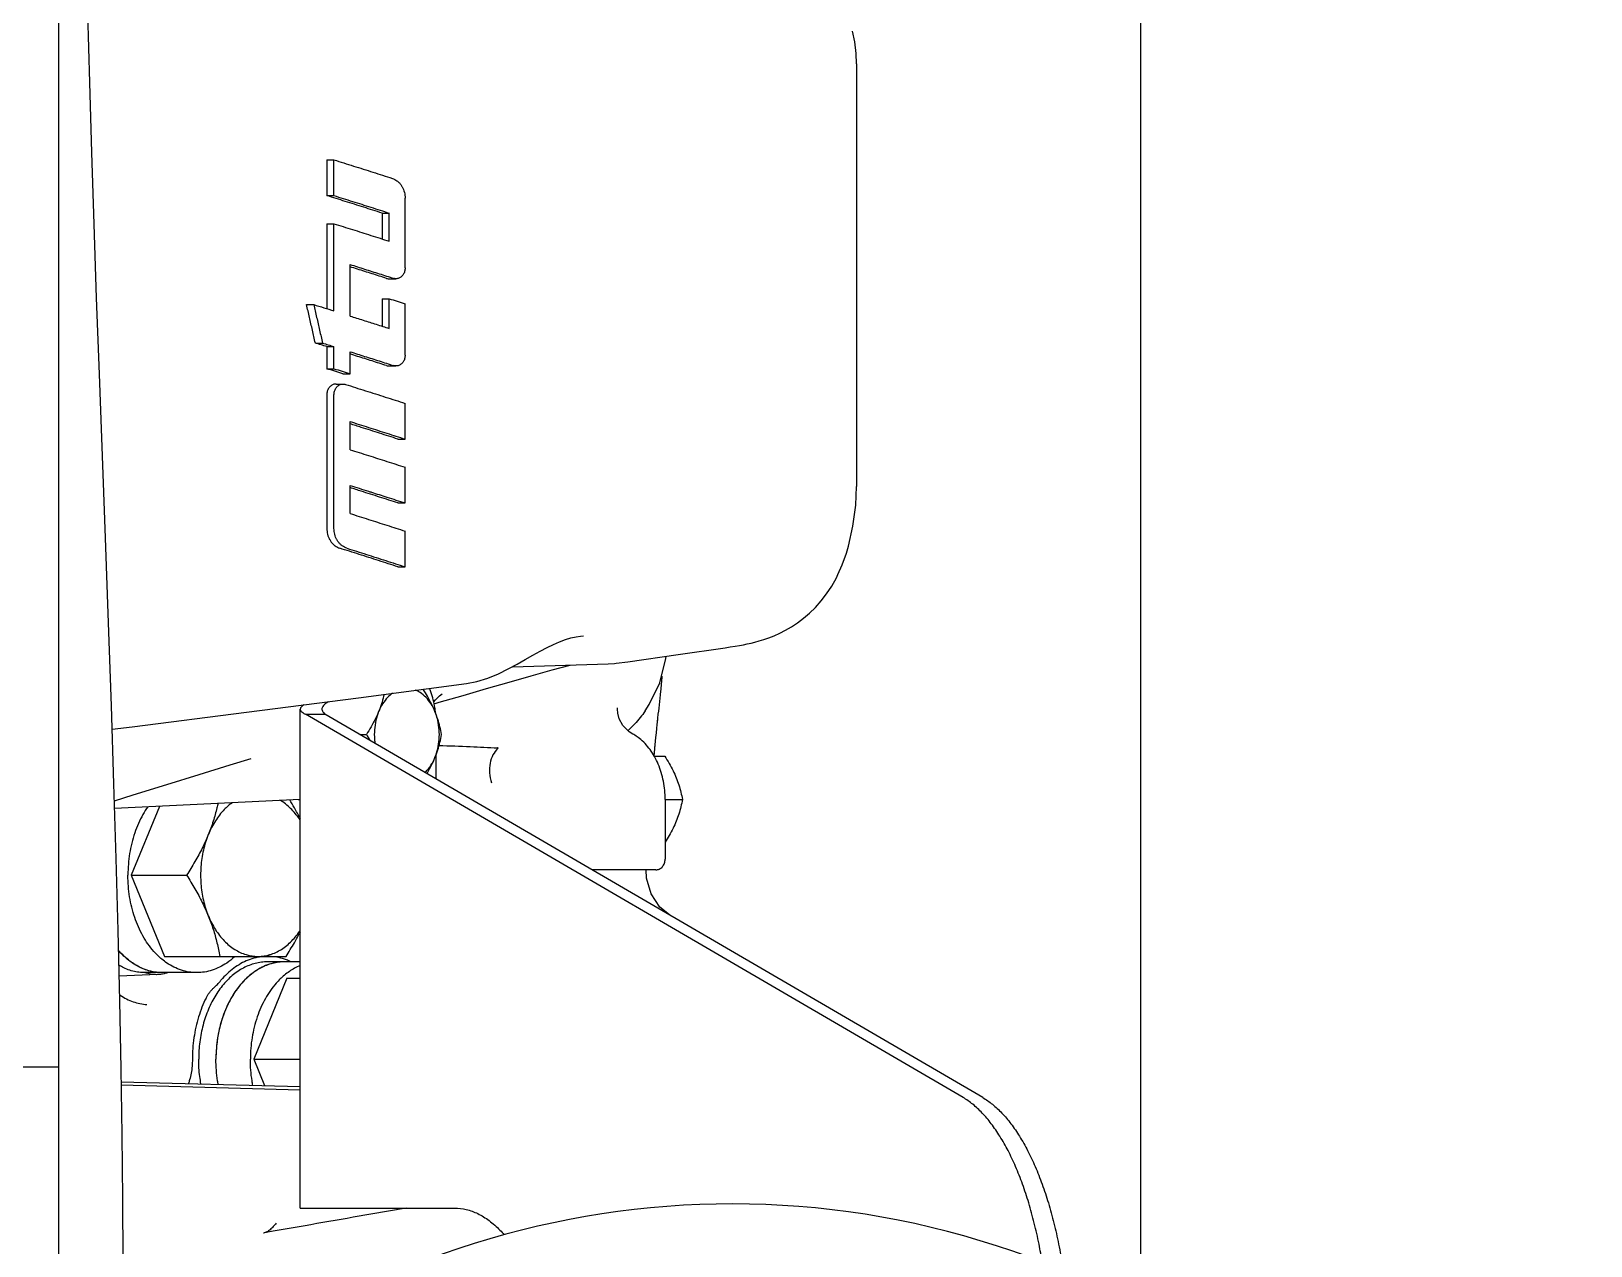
# Model space of a CAD drawing. Header units: millimetres. Extents: x 156850 to 204135, y 56350 to 74150.
# Drawn here: x 175345 to 175633.2, y 61649 to 61873.5 of the extents above; entities that cross this region are included whole.
import ezdxf

# ---------------------------------------------------------------- set-up
doc = ezdxf.new("R2010")
doc.units = ezdxf.units.MM
doc.header["$LTSCALE"] = 150
doc.layers.add('-----33 Equipment', color=5, linetype='Continuous')

# ---------------------------------------------------------------- blocks, each defined once
blk = doc.blocks.new('X-2F-PLAN$0$filter_oben')
at = {"color": 0, "linetype": 'Continuous'}
blk.add_arc((1942.259052302756, 5451.307674135412), 158.75, 128.1866556739014, 51.81334432609857, dxfattribs=at)
blk = doc.blocks.new('X-2F-PLAN$0$AUDIT_I_260115101451-0')
at = {"color": 0}
for points in [[(-878.1299291140003, -863.2902744368994), (-847.8848910134002, -862.1754918155993), (-833.7749161733009, -861.6693815734989), (-820.1762352800006, -861.2036523743982), (-806.959031327001, -860.7765323102985), (-793.9973285347005, -860.3897065511983), (-781.1739829562011, -860.0470759035989), (-768.4912265724006, -859.7524871340993), (-756.0302396871011, -859.5105970123996), (-743.8770122492006, -859.3248928578987), (-732.136751112901, -859.1960017946994), (-720.9270873540008, -859.1224104794992), (-710.5, -859.0999999999995)], [(-1018.000000000001, -866.5897009873461), (-1011.689883714701, -866.5752592167983), (-1000.291104169601, -866.4988445966001), (-988.477373604901, -866.3691159582986), (-976.2730668965005, -866.1832673273993), (-963.6934844363013, -865.9384508479989), (-950.7408859257011, -865.635391778399), (-937.4167626145008, -865.2785583646992), (-923.6300084015002, -864.8657478803989), (-909.1755764569007, -864.3934354864987), (-893.8839067220006, -863.8623287801993), (-878.1299291140003, -863.2902744368994)]]:
    blk.add_lwpolyline(points, dxfattribs=at)
blk = doc.blocks.new('X-2F-PLAN$0$A$C73FA2420')
at = {"color": 0, "linetype": 'Continuous'}
for p, q in [((1944.865512159653, 269.9340231930255), (1944.558842220111, 277.0448784004548)), ((1977.252179045114, 243.5682314789155), (1975.539658265887, 277.8751961803064)), ((1924.473142178729, 276.6488452963531), (1923.592823976418, 243.5682314789155)), ((1925.063578722649, 276.6578365340829), (1924.183021739358, 243.5682314789155)), ((1963.233949000714, 274.7987177537289), (1948.233949000714, 268.6749933966785)), ((1975.952415311476, 269.6064256249811), (1963.233949000714, 274.7987177537289)), ((1963.233949000714, 274.7987177537289), (1963.233949000714, 264.5737740658224)), ((1945.233949000714, 262.6926903959829), (1945.233949000714, 272.2386319420184)), ((1948.233949000714, 268.6749933966785), (1948.233949000714, 246.2026009950205)), ((1929.233949000714, 252.1713007556973), (1924.358999067103, 250.1811107792309)), ((1929.233949000714, 252.1713007556973), (1929.233949000714, 243.5682314789155)), ((1944.233949000714, 246.0475763988215), (1929.233949000714, 252.1713007556973)), ((1947.233949000714, 243.5682314789155), (1947.233949000714, 249.6112149439869)), ((1944.233949000714, 246.0475763988215), (1944.233949000714, 243.5682314789155)), ((1901.733949000714, 243.5682314789155), (1993.932282350841, 243.5682314789155)), ((1901.733949000714, 243.568181434297), (1901.733949000714, 215.0321330773295)), ((1922.15702221985, 121.062639744021), (1993.009274905897, 242.6313093493227)), ((1993.009274905897, 242.6313093493227), (1993.009274905897, 239.0060782011133)), ((2068.692932849284, 242.4056886315811), (2068.692932849284, 241.0789493003977)), ((2061.582421072642, 240.7819498826284), (2061.582421072642, 239.4556835659896)), ((1922.15702221985, 117.4374085958116), (1993.009274905897, 239.0060782011133)), ((2052.007505656919, 238.6604667876964), (2027.329798956867, 238.6604667876964)), ((2027.329798956867, 237.3348075263784), (2052.007505656919, 237.3348075263784)), ((2054.007505656919, 236.9635183076025), (2054.007505656919, 235.6383356244187)), ((2056.83395640261, 238.6604667876964), (2056.83395640261, 237.3348075263784)), ((2060.913956402568, 238.6604667876964), (2056.83395640261, 238.6604667876964)), ((2056.83395640261, 237.3348075263784), (2060.913956402568, 237.3348075263784)), ((2060.913956402568, 238.6604667876964), (2060.913956402568, 237.3348075263784)), ((2067.513956402545, 237.3348075263784), (2083.63395640254, 237.3348075263784)), ((2083.63395640254, 238.6604667876964), (2067.931843027123, 238.6604667876964)), ((2083.63395640254, 238.6604667876964), (2083.63395640254, 237.3348075263784)), ((2088.83395640261, 238.6604667876964), (2088.83395640261, 237.3348075263784)), ((2095.433956402587, 238.6604667876964), (2088.83395640261, 238.6604667876964)), ((2088.83395640261, 237.3348075263784), (2095.433956402587, 237.3348075263784)), ((2095.433956402587, 238.6604667876964), (2095.433956402587, 237.3348075263784)), ((2030.076134229079, 234.368162497005), (2035.276134229032, 234.368162497005)), ((2041.876134229125, 234.368162497005), (2047.076134229079, 234.368162497005)), ((2055.896134229028, 235.6929935223889), (2055.896134229028, 234.368162497005)), ((2055.896134229028, 234.368162497005), (2059.976134229102, 234.368162497005)), ((2066.576134229079, 234.368162497005), (2076.096134229098, 234.368162497005)), ((1989.233949000714, 232.5283540607779), (1989.233949000714, 231.3495770044974)), ((2069.771771174157, 228.4453185396851), (2064.693699808558, 228.4453185396851)), ((2069.771771174157, 228.4453185396851), (2069.771771174157, 227.122407265706)), ((2085.591771174222, 228.4453185396851), (2080.81345408014, 228.4453185396851)), ((2085.591771174222, 228.4453185396851), (2085.591771174222, 227.122407265706)), ((2020.233949000714, 225.5134744896786), (2020.233949000714, 224.1912979286863)), ((2032.033949000644, 225.5134744896786), (2032.033949000644, 224.1912979286863)), ((2043.833949000691, 225.5134744896786), (2043.833949000691, 224.1912979286863)), ((2057.340399746317, 227.187562809384), (2057.340399746317, 225.9080175601994)), ((2064.271771174157, 227.122407265706), (2069.771771174157, 227.122407265706)), ((2073.460399746313, 227.187562809384), (2073.460399746313, 225.9080175601994)), ((2080.391771174152, 227.122407265706), (2085.591771174222, 227.122407265706)), ((2020.233949000714, 224.1912979286863), (2026.833949000691, 224.1912979286863)), ((2032.033949000644, 224.1912979286863), (2038.633949000621, 224.1912979286863)), ((2043.833949000691, 224.1912979286863), (2050.433949000668, 224.1912979286863)), ((2059.340399746317, 224.1912979286863), (2068.833949000691, 224.1912979286863)), ((2075.460399746313, 224.1912979286863), (2088.338106446317, 224.1912979286863)), ((1981.021630093222, 218.4376138782245), (1985.61537186685, 218.4376138782245)), ((2001.761047147214, 204.3694031076739), (2002.278898635996, 186.6821949204896)), ((2007.448157497216, 191.2276443605078), (2007.448135373765, 191.2284752476262)), ((1964.233949000714, 177.8398766536266), (1964.233949000714, 189.6332219383912)), ((1989.331130695529, 182.1285466935951), (1989.726864353637, 182.7586689452291)), ((1993.617090504616, 179.813894146122), (1993.58566466812, 179.8356127323932)), ((1977.233949000714, 176.1327698723762), (1966.233949068002, 176.1327698723762)), ((1977.233949000714, 176.1327698723762), (1977.233949000714, 172.9445246987161)), ((1985.233949000714, 178.2320192467305), (1985.233949000714, 176.210511022422)), ((1985.233949000714, 178.1289960512077), (1987.985276608728, 177.9095479659736)), ((1986.700444166665, 178.0454967850819), (1987.985276608728, 177.9095479659736)), ((1987.985276608728, 177.9095479659736), (1988.666054080357, 177.8386761790025)), ((1990.340527083026, 177.6707464472274), (1991.066595607204, 177.6006230904022)), ((1991.066595607204, 177.6006230904022), (1992.025838898146, 177.5100044960272)), ((1992.995496993884, 177.3903014499228), (1993.551470152917, 177.3235739553929)), ((1993.551470152917, 177.3235739553929), (1994.124030041508, 177.2564326298889)), ((1994.124030041508, 177.2564326298889), (1994.715626935242, 177.188796003873)), ((1994.715626935242, 177.188796003873), (1995.325163420872, 177.1209981205757)), ((1995.325163420872, 177.1209981205757), (1995.951649022521, 177.053349321417)), ((1995.951649022521, 177.053349321417), (1996.594051053398, 176.9861542496947)), ((1996.594051053398, 176.9861542496947), (1997.251331246458, 176.9197077000281)), ((1998.611231023562, 176.7897152769729), (1998.961027196725, 176.7578980784165)), ((2024.029072640114, 142.2545408324222), (2024.032784266165, 142.2535330334213)), ((2113.183193270466, 140.7695393475005), (2035.040247419267, 140.7695393475005))]:
    blk.add_line(p, q, dxfattribs=at)
for points in [[(1976.993470719899, 277.9187270225957), (1978.072487908066, 274.454644156096), (1980.00367268722, 268.2239677589969), (1981.850274646655, 262.2363655135268), (1983.606862871558, 256.5118488828884), (1984.79812030273, 252.6127178627066)], [(1990.19975716318, 278.3417528675054), (1990.658281526063, 274.6607972781057), (1993.339814972482, 253.5362188225263)], [(1993.339814972482, 253.5362188225263), (1996.02004125691, 232.825491184718), (1998.658148965798, 212.8356916494085)], [(1994.911428954802, 218.8219345858088), (1995.186532701016, 217.8838129694923), (1996.470125292777, 213.4740164392279), (1997.716284419759, 209.1579547424917), (1998.920727797435, 204.9490028860164), (2000.078188793617, 200.8640725061996), (2001.165981493774, 196.9828261195798), (2002.073259228026, 193.7067179799196)], [(1995.273668641807, 218.9074289390119), (1995.645818600664, 218.5898134402232), (1996.381328706746, 217.8109650746919), (1996.763716528192, 217.3200453242753)], [(1998.658197348122, 212.8353287116042), (1999.027374233236, 210.9372122740024), (1999.656630482874, 208.9115791583899), (2000.471296211123, 206.9340598527924), (2001.353569949162, 205.1273615577957), (2002.225898843608, 203.5047209290788), (2003.071421562578, 202.0032247336931), (2003.885298691224, 200.5714417895069), (2004.640728397178, 199.2120518276934), (2005.310967756435, 197.9411328010028), (2005.88706735929, 196.7566184870084), (2006.374409514479, 195.635977696511), (2006.775473935297, 194.5630312939757), (2007.084096780047, 193.5469566094107), (2007.296703094617, 192.6048013498075), (2007.415874380618, 191.7547614863142), (2007.448134076083, 191.2285215851152)], [(1986.644232057617, 207.0251306244754), (1986.691462376621, 206.9841383384774), (1986.720593729056, 206.9868308930309), (1986.73766421224, 207.0128241223283), (1986.747981678927, 207.0539949418162), (1986.753352524247, 207.1071440589731)], [(1989.726864353637, 182.7586689452291), (1990.906430638046, 183.9461366119795), (1992.147276013857, 184.6258066603914)], [(1992.147276013857, 184.6258066603914), (1993.206802907633, 184.9030226828181), (1993.943616840523, 184.9423975559766), (1994.15351338964, 184.9250910424744)], [(2002.278909667977, 186.6818711751839), (2002.363063009805, 185.4922851952142), (2002.403580201906, 185.1711700244923)], [(2002.403391032829, 185.1725054018898), (2002.700174650992, 183.0357450516894), (2004.016497630626, 173.6968780758907), (2005.265613774303, 165.0594364011195)], [(1955.900968472823, 175.3354499097914), (1957.350024731248, 177.0843667843146), (1959.8230468072, 178.7350712709012), (1962.704878522316, 179.5634922864265), (1964.233949000714, 179.6181018009083)], [(1993.616018748377, 179.8140563038178), (1994.794607404736, 179.0520819398225), (1998.79312503722, 177.1278268413735), (2003.282153669628, 175.9803549604258), (2003.698305543396, 175.954343470512)], [(1988.666054080357, 177.8386761790025), (1989.116070137708, 177.7926416579867), (1989.545020632329, 177.7493878313107), (1990.340527083026, 177.6707464472274)], [(1991.592520102044, 177.5640540898894), (1992.235619037063, 177.4837841473054), (1992.995496993884, 177.3903014499228)], [(1997.251331246458, 176.9197077000281), (1997.585537406034, 176.8868240115116), (1997.923549636966, 176.8541885779123), (1998.265426467871, 176.8218155599316), (1998.611231023562, 176.7897152769729)], [(1998.961027196725, 176.7578980784165), (1999.314878761768, 176.7263745464152), (1999.672849047347, 176.6951555201085), (2000.03500064672, 176.6642521109898)], [(2005.265611299896, 165.0594544878113), (2005.411862450535, 164.0946947582997), (2005.558614317095, 163.1924442658201), (2005.699258126318, 162.3898481177166), (2005.838617243455, 161.6537944988813), (2005.982859337819, 160.9517558673979), (2006.140015511191, 160.2512899453286), (2006.318832389428, 159.5271491782041), (2006.531284527038, 158.7524748023134), (2006.790837669512, 157.9081819060957), (2007.110860784771, 156.9869068604894), (2007.501155476784, 155.9976834605914), (2007.967315361486, 154.9592824793071), (2008.512848210637, 153.8904493399896), (2009.145831417525, 152.7981678891811), (2009.875821596594, 151.6881378830876), (2010.712050447124, 150.5684700721758), (2011.661309513729, 149.4516580841155), (2012.727378209238, 148.3534724664059), (2013.912109645316, 147.2905471717822), (2015.215718823252, 146.2797261638916), (2016.636498984415, 145.3380747555057), (2018.170529597322, 144.4827686529025), (2018.784687231528, 144.1826430317014)], [(2018.784683862003, 144.1826454384136), (2020.605083983392, 143.3946325071738), (2022.748839386739, 142.6309785639169), (2024.029072640114, 142.2545408324222)], [(2024.032784189796, 142.2535327638034), (2027.746815537335, 141.4191450164071), (2031.605697547551, 140.9138263229979), (2035.048335878178, 140.7695389972068)], [(2113.183175242157, 140.7695389545988), (2115.092886590515, 140.8395229842281), (2117.211335617816, 141.0824053225806), (2119.205466907006, 141.4739140275051)]]:
    blk.add_lwpolyline(points, dxfattribs=at)
for points, start_tangent, end_tangent in [([(1941.070913472679, 276.8260108815739), (1940.382176526706, 275.6667057077866), (1939.857585878926, 274.4545002884115), (1939.509648677427, 273.1935852249735), (1939.353243425721, 271.8968554890016)], (-0.5611737684444551, -0.8276980135349514), (-0.04308696103634478, -0.9990713256763546)), ([(1947.710576161975, 269.1358951700968), (1949.160982316243, 270.628420000081), (1952.01113256719, 272.6437805700116), (1955.424041696591, 274.1601519263932), (1959.228572189459, 275.1014968776726), (1963.184706573025, 275.4205649286159)], (0.6387623663752524, 0.7694040806383148), (0.9999981366694587, 0.001930455302827478)), ([(1963.184706573025, 275.4205649286159), (1963.233949000714, 275.420612457383)], (0.9999981366647903, 0.001930454671947456), (1.000000000006454, 0)), ([(1963.283191428171, 275.4205649286159), (1963.233949000714, 275.420612457383)], (-0.9999981366693969, 0.001930454674148977), (-0.9999999999972168, 0)), ([(1975.902995636337, 271.7343207543017), (1974.456765434123, 272.6437805700116), (1971.043856304721, 274.1601519263932), (1967.239325811854, 275.1014968776726), (1963.283191428171, 275.4205649286159)], (-0.8190267092436142, 0.5737553917352257), (-0.9999981366694395, 0.001930455302985868)), ([(1944.865531174815, 269.9340916072251), (1944.861637728405, 270.3355514240102), (1944.95746687497, 271.272299975506), (1945.199116060277, 272.1958216574276)], (-0.0431061902749318, 0.9990704961912058), (0.3249339446224062, 0.9457367136957386)), ([(1945.199116060277, 272.1958216574276), (1945.216527982615, 272.245835524518)], (0.3249339446717436, 0.9457367136795121), (0.3326272983606771, 0.9430583653107725)), ([(1945.216527982615, 272.245835524518), (1945.229575543315, 272.282479209709)], (0.3326272970000003, 0.9430583657906041), (0.338238823039426, 0.9410603055010032)), ([(1945.233949000714, 269.0566514267121), (1945.685246581328, 271.888880531129)], (0, 1.00000000000002), (0.3067901584366542, 0.9517771791161983)), ([(1944.978576516034, 269.0025514967274), (1944.912802646519, 269.397052336717), (1944.865531174815, 269.9340916072251)], (-0.1964672823666325, 0.9805103808525553), (-0.04310619032438155, 0.9990704961891835)), ([(1945.218389457674, 268.134240411513), (1945.110334795434, 268.4683004934923), (1944.978576516034, 269.0025514967274)], (-0.3334290940176474, 0.9427751795961236), (-0.1964672824135928, 0.9805103808431878)), ([(1945.233949000714, 262.6926903959829), (1945.685246581328, 265.5249195003998), (1947.016509378329, 268.2151288111927), (1947.710576161975, 269.1358951700968)], (0, 1.00000000000002), (0.6387623663734037, 0.769404080639868)), ([(1924.670137477806, 261.9232343700132), (1926.019924894325, 262.1345940615865), (1927.620441440376, 262.2878981331014), (1929.233949000714, 262.3391370053869)], (0.983254165769193, 0.1822395278131239), (1.000000000000023, 0)), ([(1929.233948993729, 263.5092985422234), (1927.9429564944, 263.5667314268067), (1926.672323717852, 263.7381243284908), (1925.442089302232, 264.0207742790226), (1924.728865350015, 264.2428651776281)], (-1.000000000000239, 4.799452414859404e-10), (-0.9456399162912371, 0.3252155419364506)), ([(1940.536547697498, 260.9814552012249), (1938.838598864269, 261.7368934074766), (1937.040586803691, 262.3660152485245), (1935.161238320055, 262.8622657840024), (1933.220129990601, 263.2204731258098), (1931.237488900777, 263.4369026895147), (1929.233948993729, 263.5092985422234)], (-0.8954901511763567, 0.4450813286871437), (-0.9999999999999362, -2.482871291145033e-10)), ([(1947.233932968578, 249.6112149439869), (1947.215824198327, 250.1822510079946), (1947.071044712444, 251.3197254894185), (1946.782651419984, 252.4434440485202), (1946.352966293925, 253.5443591640797), (1945.785448906594, 254.6136069151107), (1945.08466857404, 255.6425783472951), (1944.256267567631, 256.6229887878289), (1943.306915685069, 257.5469445482013), (1942.244256549515, 258.4070064799162), (1941.076846067561, 259.1962498700013), (1939.81408354186, 259.9083201948088), (1938.466135993949, 260.5374842826859), (1937.043856304721, 261.0786764743971), (1935.558695834014, 261.5275394087075), (1934.022612220841, 261.8804591050139), (1932.447973107104, 262.1345940615865), (1930.847456560819, 262.2878981331014), (1929.233949000714, 262.3391370053869)], (0, 1.000000000000018), (-1.00000000000009, 0)), ([(1948.162269107415, 255.7339961635298), (1947.016509378329, 257.1702519808314), (1945.685246581328, 259.8604612916242), (1945.233949000714, 262.6926903959829)], (-0.6784970889583243, 0.7346030902976025), (0, 1.000000000000025)), ([(1963.233949000714, 264.5737740658224), (1960.711600437993, 263.030858003709), (1958.20231812133, 261.6818464887911), (1955.733949000714, 260.5645684325136)], (-0.8407600613578875, -0.5414079046573099), (-0.9258200997704326, -0.3779644730143079)), ([(1970.733949000714, 260.5645684325136), (1968.265579879982, 261.6818464887911), (1965.756297563319, 263.030858003709), (1963.233949000714, 264.5737740658224)], (-0.9258200997704459, 0.3779644730143038), (-0.8407600613579813, 0.541407904657327)), ([(1940.536547697498, 260.9814552012249), (1940.998630213551, 260.7265261883149), (1941.468916281709, 260.4118499298929), (1941.938955584541, 260.0324050714844), (1942.392157444032, 259.5875173403765)], (0.8954901444463477, -0.4450813422285976), (0.6765385853313629, -0.7364071852975118)), ([(1942.392157444032, 259.5875173403765), (1943.073933229665, 258.8918977341964), (1943.815223024576, 258.224763801496)], (0.6765385856218958, -0.7364071850308623), (0.7632879810136021, -0.6460584014158913)), ([(1955.733948997455, 260.5645684311748), (1953.204272123985, 259.2658564919257), (1951.099960559863, 257.6146183729288), (1949.529890986625, 255.6916837152094), (1948.559701350983, 253.5774422577815), (1948.233949000714, 251.3789818995865)], (-0.9258200997740994, -0.3779644730054369), (0, -0.9999999999999903)), ([(1955.733949000714, 260.5645684325136), (1953.265579879982, 259.6664315413218), (1950.756297563319, 258.9666226240806), (1948.233949000714, 258.4500497088884)], (-0.9258200997742092, -0.3779644730052861), (-0.9854382887414413, -0.1700334645951271)), ([(1970.733949000714, 260.5645684325136), (1967.8688774287, 261.4665345849935), (1964.801516778767, 261.9275062312954), (1961.665920337662, 261.9274719812092), (1958.599059199099, 261.4665434588096), (1955.733948997455, 260.5645684311748)], (-0.9258200997721846, 0.377964473010055), (-0.9258200997721668, -0.3779644730100435)), ([(1976.666899471893, 256.0989432241768), (1975.369416190777, 257.6131793624954), (1973.271163206198, 259.2610606517992), (1970.733949000714, 260.5645684325136)], (-0.5750062125076997, 0.818149042398543), (-0.9258200997736271, 0.3779644730066073)), ([(1976.4877006592, 258.7894102971186), (1975.711600437993, 258.9666226240806), (1973.20231812133, 259.6664315413218), (1970.733949000714, 260.5645684325136)], (-0.9771911005654559, 0.2123618444459336), (-0.9258200997712185, 0.3779644730122634)), ([(1924.576624893351, 258.723791964876), (1925.228572189459, 258.8380409104284), (1929.233949000714, 259.1571564900805)], (0.9825514539897773, 0.1859909682266861), (0.9999999999999628, 0)), ([(1933.080367102637, 258.8631628613221), (1932.447973107104, 258.9526135462802), (1930.847456560819, 259.1059176177951), (1929.233949000714, 259.1571564900805)], (-0.9882487148323063, 0.1528544328204354), (-1.000000000000091, 0)), ([(1946.782651419984, 249.2614635330974), (1945.451388622867, 251.9516728438903), (1943.306915685069, 254.3649640327785), (1940.456765434123, 256.3803246027092), (1937.043856304721, 257.8966959590907), (1933.239325811854, 258.8380409104284), (1929.233949000714, 259.1571564900805)], (-0.3067901584352427, 0.951777179116662), (-0.999999999999984, 0)), ([(1933.394188503735, 258.8125396347023), (1933.080367102637, 258.8631628613221)], (-0.9861831514858725, 0.1656586602727268), (-0.9882487148475945, 0.1528544327156251)), ([(1940.326319334912, 256.4531920545269), (1939.81408354186, 256.726339679386), (1938.466135993949, 257.3555037673214), (1937.043856304721, 257.8966959590907), (1935.558695834014, 258.3455588932848), (1934.022612220841, 258.6984785897075), (1933.394188503735, 258.8125396347023)], (-0.8749982631267167, 0.4841260574742066), (-0.9861831514915566, 0.1656586602447897)), ([(1947.979168110527, 251.8040168642765), (1947.543795243371, 253.1993572604842), (1946.901323514758, 254.55408242048), (1946.059021033347, 255.8528874400072), (1945.026424031588, 257.0810788116069), (1943.815223024576, 258.224763801496)], (-0.2277936605986363, 0.9737094269807424), (-0.7632879810245872, 0.6460584014030173)), ([(1940.578077503247, 256.3113113266882), (1940.326319334912, 256.4531920545269)], (-0.8672887699200472, 0.4978053731820429), (-0.8749982631455039, 0.484126057441252)), ([(1945.378319191863, 252.0576977423043), (1945.08466857404, 252.4605978319887), (1944.256267567631, 253.4410082725226), (1943.306915685069, 254.3649640327785), (1942.244256549515, 255.2250259644934), (1941.076846067561, 256.0142693545786), (1940.578077503247, 256.3113113266882)], (-0.5719562549489251, 0.8202841229870013), (-0.8672887699901635, 0.4978053730620029)), ([(1924.404064523871, 252.3265156061971), (1925.228572189459, 252.4740798796993), (1929.184706573025, 252.7931479305844)], (0.9811710999454007, 0.1931405514934303), (0.9999981366694346, 0.001930455308415303)), ([(1929.184706573025, 252.7931479305844), (1929.233949000714, 252.7931954594096)], (0.9999981366775017, 0.001930454673676791), (1.000000000005313, 0)), ([(1929.283191428171, 252.7931479305844), (1929.233949000714, 252.7931954594096)], (-0.9999981366682559, 0.001930454672415237), (-0.9999999999960757, 0)), ([(1944.757321839337, 246.5084781721234), (1943.306915685069, 248.0010030021076), (1940.456765434123, 250.01636357198), (1937.043856304721, 251.5327349284198), (1933.239325811854, 252.4740798796993), (1929.283191428171, 252.7931479305844)], (-0.6387623663752524, 0.7694040806382738), (-0.999998136669415, 0.00193045530281628)), ([(1945.518179820618, 251.8525059410022), (1945.378319191863, 252.0576977423043)], (-0.5543655573217234, 0.8322732897652103), (-0.5719562550337355, 0.8202841229288265)), ([(1947.233932968578, 246.4292344286805), (1947.215824198327, 247.0002704926883), (1947.071044712444, 248.1377449741121), (1946.782651419984, 249.2614635330974), (1946.352966293925, 250.3623786487151), (1945.785448906594, 251.4316263998044), (1945.518179820618, 251.8525059410022)], (0, 1.000000000000018), (-0.5543655573646182, 0.8322732897362295)), ([(1948.073322322918, 251.3543537675287), (1947.979168110527, 251.8040168642765)], (-0.1819140569862579, 0.9833144338769241), (-0.2277936605055365, 0.9737094270024428)), ([(1948.225097996648, 249.2014464694075), (1948.202505203197, 250.3838324408862), (1948.073322322918, 251.3543537675287)], (0.04304266832441217, 0.9990732349049434), (-0.1819140570723135, 0.9833144338610111)), ([(1948.233949000714, 251.3789818995865), (1948.561814812128, 249.173479873105), (1949.530725537683, 247.0649543865002), (1951.098481810535, 245.1447844314971), (1953.099964439287, 243.5590505854925)], (0, -0.9999999999999875), (0.8392715705279795, -0.543712452407969)), ([(1901.733990814304, 223.9877434045775), (1900.21532659349, 232.6975793336169), (1898.660257736803, 241.5940336438944), (1897.119525599759, 250.3744579887134)], (-0.1716311554599359, 0.9851612794235697), (-0.1732419069977653, 0.9848793030924081)), ([(1898.945663766935, 248.0139536160277), (1898.624050281476, 248.2864347000723), (1898.308407161618, 248.5646873574005), (1898.007244748995, 248.8486409835168), (1897.735014714301, 249.1381350749289), (1897.507220228668, 249.4335037937271), (1897.329690505634, 249.7366094297031), (1897.201161252917, 250.0493976810831), (1897.119525599759, 250.3744579887134)], (-0.7677043063148605, 0.6408042587767842), (-0.1732623896779882, 0.9848756999354213)), ([(1947.233949000714, 246.4292344286805), (1946.782651419984, 249.2614635330974)], (0, 0.9999999999999946), (-0.3067901584365973, 0.9517771791162136)), ([(1947.5870846248, 246.1354119604221), (1948.005348314415, 247.5334074693965), (1948.211264982587, 248.9549078047858), (1948.225097996648, 249.2014464694075)], (0.3541959322658403, 0.9351712364942744), (0.04304266834657502, 0.9990732349039948)), ([(1946.52623835532, 243.599114855926), (1945.451388622867, 245.5877118132194), (1944.757321839337, 246.5084781721234)], (-0.3786000179473696, 0.9255603850696272), (-0.6387623663808698, 0.7694040806333113)), ([(1947.256732990849, 245.3580617133994), (1947.5870846248, 246.1354119604221)], (0.4268214856780234, 0.9043358996323343), (0.3541959322204274, 0.9351712365116598)), ([(1948.233949000714, 246.2026009950205), (1950.756297563319, 244.6596849327907), (1952.780038864817, 243.5556332489941)], (0.8407600613598556, -0.5414079046543357), (0.889837292366382, -0.4562779778974564)), ([(1973.366983259446, 243.5584341991926), (1975.367937441333, 245.1433454211219), (1976.938007014804, 247.0662800787832), (1977.093860191992, 247.3230226762244)], (0.8393150238431693, 0.543645372233681), (0.5050067266325778, 0.8631154071477615)), ([(1973.687859136378, 243.5556332489941), (1975.711600437993, 244.6596849327907), (1977.16288282664, 245.5268591843778)], (0.8898372923745731, 0.4562779778814826), (0.8509070601140554, 0.5253162619296678)), ([(1977.233949000714, 243.9543606946245), (1977.239036737126, 243.566974144429)], (0, -0.9999999999999006), (0.02621836623244045, -0.9996562395504822)), ([(1993.932264348259, 243.567210462119), (1993.870748521178, 243.5640009797062), (1993.583590649418, 243.4326832043007), (1993.296432777657, 243.1198674751795), (1993.009274905897, 242.6313093493227)], (-0.9998445924571392, 0.01762926367387355), (-0.4476005049416152, -0.8942336316508765)), ([(1994.720400516526, 242.8821826134808), (1994.445064264815, 243.2758619755041), (1994.157906392938, 243.5114046601229), (1993.932264348259, 243.567210462119)], (-0.502556173282435, 0.8645445579587536), (-0.9998445924550968, 0.01762926368594452)), ([(2061.582421072642, 240.7819498826284), (2063.953005128307, 241.3229491782258), (2066.32317680202, 241.8641956938081), (2068.692932849284, 242.4056886315811)], (0.9749494738286856, 0.2224264451042026), (0.974858050343351, 0.2228267974928164)), ([(1993.93228188809, 239.5680787696037), (1993.870748521178, 239.5656931793783), (1993.583590649418, 239.4869025141816), (1993.296432777657, 239.2992130767088), (1993.009274905897, 239.0060782011133)], (-0.999995408500296, 0.003030342106407799), (-0.640592845343607, -0.7678807241327732)), ([(1995.305465253303, 238.3478438896127), (1995.01938000822, 238.7932280034292), (1994.732222136576, 239.1443166242098), (1994.445064264815, 239.3928097768803), (1994.157906392938, 239.5341353876283), (1993.93228188809, 239.5680787696037)], (-0.5036989037085865, 0.8638792823087937), (-0.9999954085012858, 0.00303034213007274)), ([(2060.913956402568, 238.6604667876964), (2061.248228349374, 239.7206764207804), (2061.582421072642, 240.7819498826284)], (0.3008666141044696, 0.9536662311927585), (0.3001886511281918, 0.9538798528818844)), ([(2061.582421072642, 239.4556835659896), (2061.248228148208, 238.3947146997089), (2060.913956402568, 237.3348075263784)], (-0.3002676281157818, -0.9538549950102452), (-0.3009441298326717, -0.9536417727424749)), ([(2068.692932849284, 241.0789493003977), (2066.323174695252, 240.5376144318725), (2063.953003027011, 239.9965255893185), (2061.582421072642, 239.4556835659896)], (-0.9748722572762054, -0.2227646336234534), (-0.9749634154010189, -0.2223653269496345)), ([(2068.692932849284, 241.0789493003977), (2068.103568272199, 239.2052297641058), (2067.513956402545, 237.3348075263784)], (-0.2997522951314612, -0.9540170656563461), (-0.3009441298523847, -0.9536417727362413)), ([(2027.329798956867, 238.6604667876964), (2026.783056160435, 238.6268865211168), (2026.243428051355, 238.5257746726274), (2025.729291882017, 238.3602843491244), (2025.248219598783, 238.1333293513744), (2024.80766612757, 237.8474801538978), (2024.422502591042, 237.5120691509219), (2024.098738082685, 237.1330985273817), (2023.841474211658, 236.7153323520906), (2023.659280817024, 236.2716969687026)], (-1.000000000000292, 0), (-0.3016344028873228, -0.9534236660556048)), ([(2023.659280817024, 234.9467063415796), (2023.841467952705, 235.3902064721915), (2024.09872459108, 235.8078501377022), (2024.422482671798, 236.1867132401094), (2024.8076408325, 236.5220311880112), (2025.248191888095, 236.8078036027146), (2025.729265600909, 237.0346996200969), (2026.243405960035, 237.2001479378087), (2026.783042628434, 237.3012350981007), (2027.329798956867, 237.3348075263784)], (0.3017102608917302, 0.9533996635579671), (1.000000000000232, 0)), ([(2054.007499294821, 236.9635188755929), (2054.002289259457, 237.0858715871), (2053.950467155431, 237.3655781669077), (2053.844596630894, 237.6339344865992), (2053.687788597425, 237.883461097721), (2053.484508419177, 238.1073129255092), (2053.240505173686, 238.2993331198813), (2052.962891919888, 238.4541507490794), (2052.65938211442, 238.5677101601032), (2052.338032234344, 238.6371097426163), (2052.007505656919, 238.6604667876964)], (1.155434377384476e-05, 0.9999999999333424), (-1.000000000001421, 0)), ([(2052.007505656919, 237.3348075263784), (2052.338036125177, 237.3114565419964), (2052.659391700174, 237.2420743511175), (2052.962906079134, 237.1285433251178), (2053.24052102922, 236.9737654197961), (2053.484522854909, 236.7817964858841), (2053.68779994431, 236.5580061501241), (2053.844604046084, 236.3085498844739), (2053.950470726704, 236.0402709126938), (2054.002289995202, 235.7606462268741), (2054.007499282015, 235.6383362382185)], (1.000000000000924, 0), (-1.161367127587073e-05, -0.9999999999328357)), ([(2055.896134229028, 235.6929935223889), (2056.365121180424, 237.175677928084), (2056.83395640261, 238.6604667876964)], (0.301821118353187, 0.9533645748168932), (0.3008666141040121, 0.9536662311927413)), ([(2056.83395640261, 237.3348075263784), (2056.365120795672, 235.8504349131254), (2055.896134229028, 234.368162497005)], (-0.3009441298377595, -0.9536417727409033), (-0.3018965727285493, -0.9533406837929602)), ([(2083.63395640254, 237.3348075263784), (2082.554004304111, 233.9194574098219), (2081.473263617139, 230.5152850068989), (2080.391771174152, 227.122407265706)], (-0.3009441298396607, -0.9536417727401855), (-0.3042539104192337, -0.9525909709809981)), ([(2085.591771174222, 228.4453185396851), (2086.673267506529, 231.8390891607851), (2087.754008255899, 235.2441777687054), (2088.83395640261, 238.6604667876964)], (0.3041835803869657, 0.9526134312631848), (0.3008666140935126, 0.9536662311961382)), ([(2088.83395640261, 237.3348075263784), (2087.754004304064, 233.9194574098219), (2086.673263617209, 230.5152850068989), (2085.591771174222, 227.122407265706)], (-0.3009441298397588, -0.9536417727401724), (-0.3042539104192337, -0.9525909709809981)), ([(2095.433956402587, 237.3348075263784), (2094.293043119018, 233.7270750451135), (2093.151251542033, 230.1318230392062), (2092.008624586277, 226.5491877311724)], (-0.3009441298429781, -0.9536417727391363), (-0.3044423318340952, -0.9525307693652357)), ([(2020.233949000714, 225.5134744896786), (2021.376557042822, 229.0868928025011), (2022.518348680576, 232.6730124391033), (2023.659280817024, 236.2716969687026)], (0.3051522146206934, 0.9523035891521663), (0.3016344028925633, 0.9534236660539221)), ([(2023.659280817024, 234.9467063415796), (2022.518344404525, 231.3489857247914), (2021.376552839414, 227.7638043526094), (2020.233949000714, 224.1912979286863)], (-0.3017102608943011, -0.9533996635572504), (-0.3052204337280673, -0.9522817266097324)), ([(2030.076134229079, 234.368162497005), (2028.996156380512, 230.9645923774224), (2027.915415706113, 227.5722653897246), (2026.833949000691, 224.1912979286863)], (-0.3018965727332368, -0.9533406837914485), (-0.3052204337272695, -0.9522817266100307)), ([(2032.033949000644, 225.5134744896786), (2033.115419460111, 228.895303332014), (2034.196160196909, 232.2885153489187), (2034.856337787467, 234.3680139185744)], (0.305152214621937, 0.9523035891517357), (0.3022496692322502, 0.9532287959609024)), ([(2035.276134229032, 234.368162497005), (2034.196156380465, 230.9645923774224), (2034.022647701204, 230.4190483501879)], (-0.3018965727297983, -0.953340683792523), (-0.3031758218949532, -0.9529346362780331)), ([(2041.876134229125, 234.368162497005), (2040.796156380442, 230.9645923774224), (2039.715415706043, 227.5722653897246), (2038.633949000621, 224.1912979286863)], (-0.3018965727331254, -0.9533406837914324), (-0.3052204337272694, -0.9522817266100303)), ([(2047.076134229079, 234.368162497005), (2045.996156380512, 230.9645923774224), (2044.915415706113, 227.5722653897246), (2043.833949000691, 224.1912979286863)], (-0.3018965727332368, -0.9533406837914485), (-0.3052204337272695, -0.9522817266100307)), ([(2043.833949000691, 225.5134744896786), (2044.915419460041, 228.895303332014), (2045.996160196839, 232.2885153489187), (2046.656337787514, 234.3680139185744)], (0.3051522146221028, 0.9523035891517369), (0.30224966923206, 0.95322879596091)), ([(2053.939357309486, 235.1997843618155), (2052.771769930609, 231.5171128213988), (2051.603285248857, 227.8475690855994), (2050.433949000668, 224.1912979286863)], (-0.3016288479576545, -0.9534254234494104), (-0.3052204337245365, -0.9522817266108741)), ([(2054.007499282015, 235.6383362382185), (2053.99849203229, 235.4776108976803), (2053.939357309486, 235.1997843618155)], (-1.161361695183717e-05, -0.9999999999324914), (-0.3016288480450091, -0.953425423422186)), ([(2059.976134229102, 234.368162497005), (2059.120748071815, 231.6712735721958), (2058.26487957919, 228.981426987506), (2057.40854809375, 226.2986839858931)], (-0.301896572732743, -0.9533406837915673), (-0.3045247647468965, -0.9525044187066622)), ([(2057.40854809375, 227.6213863366866), (2058.264881967101, 230.3048242796212), (2059.120750492555, 232.9953805321129), (2059.556353820721, 234.3680644878186)], (0.3044550256689447, 0.9525267121423873), (0.3022496537726753, 0.9532288008628652)), ([(2066.576134229079, 234.368162497005), (2065.808398152818, 231.947225890297), (2065.040272333077, 229.531958939624), (2064.271771174157, 227.122407265706)], (-0.3018965727325679, -0.9533406837916985), (-0.3042539104166525, -0.9525909709818932)), ([(2076.096134229098, 234.368162497005), (2075.240748071927, 231.6712735721958), (2074.384879579186, 228.981426987506), (2073.528548093745, 226.2986839858931)], (-0.301896572732641, -0.9533406837915831), (-0.3045247647468965, -0.9525044187066622)), ([(2073.528548093745, 227.6213863366866), (2074.384881967097, 230.3048242796212), (2075.24075049255, 232.9953805321129), (2075.676353820716, 234.3680644878186)], (0.3044550256689447, 0.9525267121423873), (0.3022496537726753, 0.9532288008628652)), ([(1989.233949000714, 231.3495770044974), (1988.170380951487, 230.6896899524727)], (-0.8407600613564676, -0.5414079046593536), (-0.8592033669927828, -0.5116342190938734)), ([(1993.483949000714, 229.0776938123163), (1992.085206498858, 229.710818044201), (1990.66327985283, 230.4752579025808), (1989.233949000714, 231.3495770044974)], (-0.9258200997729815, 0.3779644730080832), (-0.8407600613615911, 0.5414079046516863)), ([(1993.483949000714, 229.0776938123163), (1991.860593452817, 229.5887654605904), (1990.122440938489, 229.8500101069803), (1988.345457062824, 229.8500101069803), (1987.603951594327, 229.7714448738261)], (-0.9258200997703177, 0.3779644730144182), (-0.990595356164528, -0.1368241219396799)), ([(1996.641429352923, 228.0944110358832), (1996.304618148482, 228.1721911875065), (1994.882691502338, 228.5687495738966), (1993.483949000714, 229.0776938123163)], (-0.9761502608150558, 0.2170959886985319), (-0.9258200997759344, 0.3779644730004689)), ([(1996.874781306135, 226.5057572948281), (1996.110593452817, 227.4053570799879), (1994.921559154638, 228.3391314456239), (1993.483949000714, 229.0776938123163)], (-0.5675310385848452, 0.8233520026348976), (-0.925820099768215, 0.3779644730195197)), ([(2034.022647701204, 230.4190483501879), (2033.115415706066, 227.5722653897246), (2032.033949000644, 224.1912979286863)], (-0.3031758218828855, -0.9529346362818778), (-0.3052204337351481, -0.9522817266074843)), ([(2059.340399746317, 224.1912979286863), (2059.009671455133, 224.214317268983), (2058.688018516055, 224.2827541987062), (2058.384280700004, 224.3947582719265), (2058.106618055026, 224.5474266671808), (2057.862724987906, 224.7367396065965), (2057.659605798312, 224.9574691447197), (2057.502972972812, 225.2035909927799), (2057.397270528716, 225.4683790542767), (2057.345579397515, 225.7444756734185), (2057.340406658361, 225.8649487365037)], (-0.9999999999994452, 0), (1.735055364818568e-05, 0.999999999849148)), ([(2057.40854809375, 227.6213863366866), (2057.349437771947, 227.3467026758008), (2057.340406646486, 227.1875418695272)], (-0.3044550257219835, -0.9525267121247221), (-1.730624566340919e-05, -0.999999999850126)), ([(2057.340406658361, 225.8649487365037), (2057.349438111996, 226.0240725374897), (2057.40854809375, 226.2986839858931)], (1.735062288879468e-05, 0.9999999998493544), (0.3045247647963315, 0.9525044186902524)), ([(2069.771771174157, 227.122407265706), (2069.302927189856, 225.6557813003892), (2068.833949000691, 224.1912979286863)], (-0.3042539104209012, -0.9525909709804082), (-0.3052204337224947, -0.9522817266116187)), ([(2075.460399746313, 224.1912979286863), (2075.129671455128, 224.214317268983), (2074.808018516051, 224.2827541987062), (2074.504280699999, 224.3947582719265), (2074.226618055021, 224.5474266671808), (2073.982724987902, 224.7367396065965), (2073.779605798307, 224.9574691447197), (2073.622972972807, 225.2035909927799), (2073.517270528828, 225.4683790542767), (2073.465579397511, 225.7444756734185), (2073.460406658356, 225.8649487365037)], (-0.9999999999994452, 0), (1.735058758904039e-05, 0.9999999998491444)), ([(2073.528548093745, 227.6213863366866), (2073.469437771942, 227.3467026758008), (2073.460406646482, 227.1875418695272)], (-0.3044550257219835, -0.9525267121247221), (-1.730624566340919e-05, -0.999999999850126)), ([(2073.460406658356, 225.8649487365037), (2073.469438111992, 226.0240725374897), (2073.528548093745, 226.2986839858931)], (1.735062288879468e-05, 0.9999999998493544), (0.3045247647963315, 0.9525044186902524)), ([(2092.008624586277, 226.5491877311724), (2091.826715638279, 226.110836740816), (2091.5697964133, 225.6982456159894), (2091.246357910684, 225.3241473507951), (2090.861486667884, 224.993215497816), (2090.421095198835, 224.7112553038169), (2089.939999962109, 224.4874117349973), (2089.42569190776, 224.3242000995087), (2088.88562432758, 224.2244467186974), (2088.338106446317, 224.1912979286863)], (-0.3044423318457274, -0.9525307693619159), (-1.000000000000274, 0)), ([(1993.483949000714, 218.6673624053947), (1994.917423198582, 219.4032932167174), (1996.109872700879, 220.3389977730112), (1996.999584007426, 221.4286671328009), (1997.439434696571, 222.3039772073971)], (0.925820099774149, 0.3779644730055803), (0.3572531457966944, 0.9340075962315888)), ([(1982.018906069105, 220.1487538802903), (1982.16327985283, 220.0649264957756), (1983.585206498858, 219.3004866373958), (1984.983949000714, 218.6673624053947)], (0.8634020171670719, -0.5045165574598871), (0.925820099772468, -0.3779644730095383)), ([(1982.209995696903, 220.487744611979), (1982.357304548495, 220.3396991377813), (1983.546338846558, 219.405924772087), (1984.983949000714, 218.6673624053947)], (0.6938790858485938, -0.7200915318369424), (0.9258200997698659, -0.3779644730157197)), ([(1993.483949000714, 218.6673624053947), (1994.882691502338, 219.3004866373958), (1996.304618148482, 220.0649264957756), (1997.601341278292, 220.8542191259912)], (0.9258200997715325, 0.3779644730113298), (0.8428830544638358, 0.5380967910122779)), ([(1993.497055322514, 218.570953849412), (1994.519903480425, 218.7295283189742), (1996.046733773081, 219.0898846603232), (1997.495417071856, 219.585989904881), (1997.756358048995, 219.6934818666778)], (0.9923720647818358, 0.1232788913026293), (0.9208425679088196, 0.3899345651840374)), ([(1984.983949000714, 218.6673624053947), (1986.382691502338, 218.1584181670914), (1987.804618148482, 217.7618597807013), (1989.233949000714, 217.4691351287765)], (0.9258200997754882, -0.3779644730015257), (0.9854382887421632, -0.170033464591848)), ([(1984.983949000714, 218.6673624053947), (1986.607304548495, 218.1562907571788), (1988.345457062824, 217.8950461106724), (1990.122440938489, 217.8950461106724), (1991.860593452817, 218.1562907571788), (1993.032993873698, 218.4958409597166)], (0.9258200997732989, -0.3779644730071393), (0.9428798112234611, 0.3331330989063677)), ([(1987.225732044317, 217.9233310460113), (1987.007557369885, 212.1373347648187), (1986.753352524247, 207.1071440589731)], (-0.03214777173053859, -0.9994831268074296), (-0.0580109719055459, -0.9983159455495891)), ([(1989.233949000714, 217.4691351287765), (1990.66327985283, 217.7618597807013), (1992.085206498858, 218.1584181670914), (1993.127684048843, 218.5260054561077)], (0.9854382887387789, 0.1700334646105743), (0.9331111782163333, 0.3595879990880826)), ([(1993.032993873698, 218.4958409597166), (1993.483949000714, 218.6673624053947)], (0.9428798112485819, 0.333133098834281), (0.9258200997810255, 0.3779644729869955)), ([(1993.124491001829, 218.5287617896101), (1993.497055322514, 218.570953849412)], (0.9948054461177335, 0.101794520354524), (0.9923720647957154, 0.1232788911886454)), ([(1993.127684048843, 218.5260054561077), (1993.483949000714, 218.6673624053947)], (0.9331111782225008, 0.3595879990695448), (0.9258200997652252, 0.3779644730288561)), ([(1986.64428187022, 207.0251593997818), (1985.487861338304, 207.9494933786918), (1983.936965881032, 208.4879046083079), (1982.152983505628, 208.5850430032006), (1980.323186432826, 208.2257465774892)], (-0.6435266045154081, 0.7654237449158906), (-0.9522671847065817, -0.3052658004608118)), ([(1988.524728407385, 180.8980109500117), (1989.088748733164, 181.7080741358222)], (0.6156305354074497, 0.7880349255422511), (0.5242494127144354, 0.851564767512571)), ([(1989.088748733164, 181.7080741358222), (1989.331137079629, 182.1284967344836)], (0.5242494127758368, 0.8515647674750004), (0.4739201602404309, 0.8805678177847566)), ([(1990.051857879153, 182.8948528402834), (1989.959861933836, 182.9941472348874)], (-0.6818812003231144, 0.7314629372994518), (-0.6773795324072927, 0.7356337193697856)), ([(1993.58550640638, 179.8353841319913), (1992.360660862527, 180.7495619222173), (1990.051857879153, 182.8948528402834)], (-0.8221924267272311, 0.5692096392649002), (-0.6818812002675945, 0.7314629373533722)), ([(1977.233949006419, 176.1327698723762), (1980.607907973696, 176.4551174261142), (1983.755611499888, 177.4033065636759), (1986.460705840029, 178.9197031829972), (1988.524728407385, 180.8980109500117)], (1.000000000000054, 3.007014163684838e-10), (0.615630535437669, 0.7880349255182731)), ([(1964.233949000714, 177.8398766536266), (1964.371969366795, 177.2087794422987), (1964.791878046119, 176.6479421575204), (1965.45487315522, 176.26409255818), (1966.233949078713, 176.1327698723762)], (0, -0.9999999999999566), (0.9999999999996313, 3.23137383350098e-08)), ([(1973.233949000714, 174.0722680179169), (1971.917485469603, 174.6681496480014), (1970.579201567452, 175.3876224558917), (1969.359342781128, 176.1301116860122)], (-0.9258200997705078, 0.3779644730137134), (-0.8428931605077684, 0.5380809604228154)), ([(1985.233949000714, 176.210511022422), (1983.88869643386, 175.3876224558917), (1982.550412531709, 174.6681496480014), (1981.233949000714, 174.0722680179169)], (-0.8407600613581321, -0.5414079046570945), (-0.9258200997747313, -0.3779644730035132)), ([(1977.233949000714, 172.9445246987161), (1975.88869643386, 173.2200302535202), (1974.550412531709, 173.5932616760256), (1973.233949000714, 174.0722680179169)], (-0.9854382887392291, 0.1700334646070741), (-0.9258200997768425, 0.3779644729981285)), ([(1981.233949000714, 174.0722680179169), (1979.917485469603, 173.5932616760256), (1978.579201567452, 173.2200302535202), (1977.233949000714, 172.9445246987161)], (-0.9258200997770947, -0.3779644729981321), (-0.9854382887396079, -0.1700334646070389))]:
    blk.add_spline(points, degree=3, dxfattribs=dict(at, start_tangent=start_tangent, end_tangent=end_tangent))
blk.add_open_spline([(1941.165239168797, 276.9654764038278), (1941.133849703823, 276.9189515956677), (1941.102407740545, 276.87246305804), (1941.070913472679, 276.8260108815739)], degree=3, dxfattribs=at)
for points, knots in [([(1945.233965032618, 269.0566514267121), (1945.233965032618, 269.2470924686058), (1945.25210424338, 269.8198285610415), (1945.37405067496, 270.7741953767254), (1945.664925513789, 271.9030689896899), (1946.097902413341, 273.0082344915718), (1946.669126456138, 274.0805823301198), (1947.373662300059, 275.1115486823837), (1948.205573805491, 276.0929646124714), (1948.890454153065, 276.7575245407643), (1949.286402505357, 277.1026412344654), (1949.349800929311, 277.1569750957424)], [0, 0, 0, 0, 0.5713231256883365, 1.717974465536523, 2.878109841785474, 4.059906524495132, 5.27042985678526, 6.515369727987342, 7.7989011296483, 9.123651386931618, 9.37405756886551, 9.37405756886551, 9.37405756886551, 9.37405756886551]), ([(1945.233965032618, 272.2386319420184), (1945.233965032618, 272.4290729839122), (1945.25210424338, 273.0018090764061), (1945.37405067496, 273.95617589209), (1945.664925513789, 275.0850495050545), (1946.07685939176, 276.1365030849702), (1946.41982012568, 276.7935194961028), (1946.594242998166, 277.0925017916597)], [0, 0, 0, 0, 0.5713231256892456, 1.717974465635773, 2.878109841788701, 4.059906524590709, 5.097777700634126, 5.097777700634126, 5.097777700634126, 5.097777700634126]), ([(1945.685246581328, 271.888880531129), (1945.992198388791, 272.8411592054181), (1946.945568361785, 274.7244257285492), (1948.41062474926, 276.3393010141444), (1949.286411836511, 277.1026433396619), (1949.349805332138, 277.1569751987699)], [0, 0, 0, 0, 3.001580711990221, 6.230007347955201, 6.480013132934795, 6.480013132934795, 6.480013132934795, 6.480013132934795]), ([(1901.733949000714, 215.0321330773295), (1901.733949000714, 214.3110689020832), (1901.55131244997, 212.8304618592374), (1900.745853411383, 210.6684456098592), (1899.429057631874, 208.5689671438886), (1898.029109240626, 207.0038313148543), (1897.091146222665, 206.1352938445634), (1896.804206099827, 205.8828029057477)], [0, 0, 0, 0, 2.163192525604312, 4.425158066909042, 6.869048544272081, 9.554633408691299, 10.70056026936862, 10.70056026936862, 10.70056026936862, 10.70056026936862]), ([(1891.750621361425, 106.4255517267156), (1892.852104597958, 106.6068043438136), (1895.266166501329, 107.0458222426823), (1898.914888544125, 107.859988371958), (1902.625567213167, 108.8742224189918), (1906.109845270868, 110.0226744906395), (1909.340790514834, 111.2964212061488), (1912.2935673428, 112.6856617808808), (1914.945663239458, 114.1799277162645), (1917.276970654726, 115.76818434702), (1919.270022681099, 117.4395812238217), (1920.909015967161, 119.182321194734), (1921.789847990032, 120.4326402600273), (1922.15702221985, 121.062639744021)], [18.21844991455213, 18.21844991455213, 18.21844991455213, 18.21844991455213, 21.56708086929136, 25.57779070687927, 29.42994775938382, 33.10279068487872, 36.57842788608163, 39.84249271266394, 42.88496665691379, 45.7012451436953, 48.29353583201693, 50.67266255907266, 52.86022887432135, 52.86022887432135, 52.86022887432135, 52.86022887432135]), ([(1922.15702221985, 117.4374085958116), (1921.789847990032, 116.807409111876), (1920.909015967045, 115.557090046641), (1919.270022681216, 113.8143500756123), (1917.276970654726, 112.142953198927), (1914.945663239574, 110.5546965680551), (1912.293567342684, 109.0604306327878), (1909.340790514834, 107.6711900580558), (1906.109845270868, 106.3974433424301), (1902.625567213167, 105.2489912707824), (1898.914888544008, 104.234757223865), (1895.006610609242, 103.3626744833891), (1892.072573957499, 102.8421055144281), (1890.449156891904, 102.594571196998), (1890.191965720267, 102.5563544961042)], [0, 0, 0, 0, 2.187566315166555, 4.566693042295546, 7.158983730553128, 9.975262217390757, 13.01773616159124, 16.28180098817394, 19.75743818941372, 23.43028111490833, 27.28243816738664, 31.29314800497455, 35.43932130225668, 36.21931355773914, 36.21931355773914, 36.21931355773914, 36.21931355773914])]:
    blk.add_open_spline(points, degree=3, knots=knots, dxfattribs=at)
at = {"color": 0}
for name, p in [('X-2F-PLAN$0$filter_oben', (-198.5186796527123, -5287.516051522049)), ('X-2F-PLAN$0$filter_oben', (-198.5186796527123, -5287.516051522049)), ('X-2F-PLAN$0$AUDIT_I_260115101451-0', (2903.733949000714, 1142.877610281867))]:
    blk.add_blockref(name, p, dxfattribs=at)
blk = doc.blocks.new('X-2F-PLAN$0$zw$C47F')
at = {"layer": '-----33 Equipment'}
for p, q in [((4825.855062095216, 2236.297062433208), (4825.855062095216, 1136.297062433208)), ((5540.855062095798, 1136.297062433208), (3625.855062095332, 1136.297062433208)), ((6141.055062095518, 936.2970624332083), (159.7826047701528, 936.2970624331501))]:
    blk.add_line(p, q, dxfattribs=at)
blk.add_blockref('X-2F-PLAN$0$A$C73FA2420', (2898.048655769322, 848.0194521513768), dxfattribs=at)

msp = doc.modelspace()

# ---------------------------------------------------------------- block references
at = {"layer": '-----33 Equipment', "rotation": 90.00000000000001}
msp.add_blockref('X-2F-PLAN$0$zw$C47F', (176486.2969182868, 56856.21575695537), dxfattribs=at)

doc.saveas('drawing.dxf')
